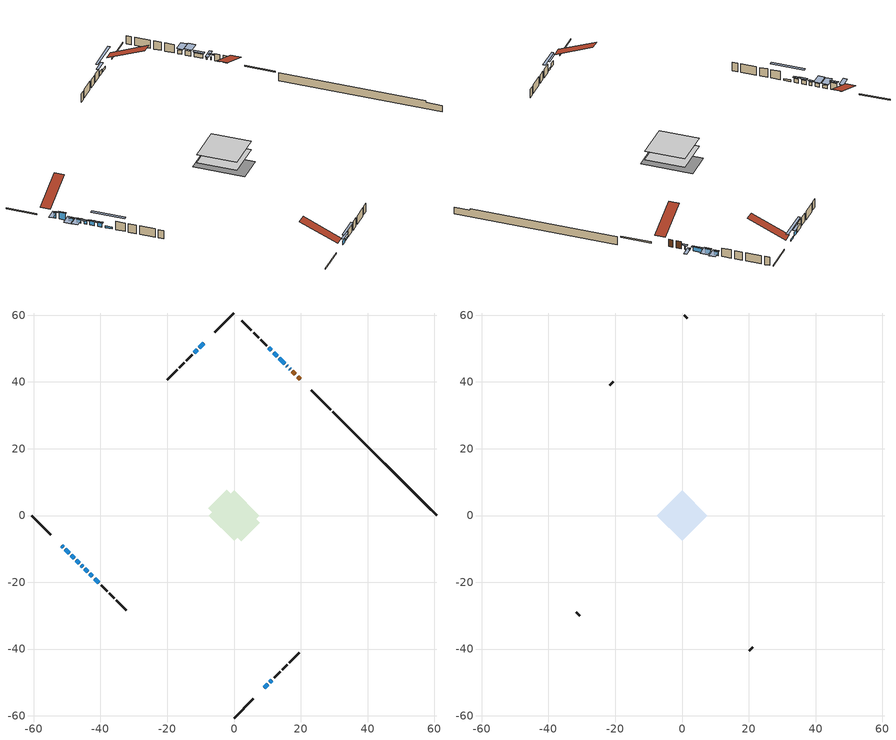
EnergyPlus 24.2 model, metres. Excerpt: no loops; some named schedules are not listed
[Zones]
conditioned space
 floor adiabatic (AdiabaticFloorConstruction): -7.57,0 0,7.57 7.57,0 0,-7.57 z0.91
 floor foundation (Slab1 construction): -7.76,2.16 -2.16,7.76 7.76,-2.16 2.16,-7.76 z-1.45
 wall outside (RimJoist1 construction): 0,-60.66 5.82,-54.84 / -60.66,0 -54.84,-5.82 / 0,60.66 -5.82,54.84 / 28.97,31.68 23.15,37.5 z0.91:1.21
 wall outside (AdiabaticWallConstruction 1): 19.87,40.79 19.05,41.61 / 18.4,42.26 17.49,43.17 z0.91:2.94
 wall outside (AdiabaticWallConstruction): 16.84,43.82 16.67,43.99 z0.91:1.8; -51.56,-9.1 -51.18,-9.48 z0.91:2.54; -50.52,-10.14 -49.37,-11.29 z0.91:2.89; 9.1,-51.56 10.04,-50.62 / 15.22,45.44 13.56,47.09 / 11.23,49.43 10.44,50.22 / -11.05,49.61 -11.84,48.82 z0.91:2.08; -48.72,-11.94 -47.89,-12.77 / -45.75,-14.91 -45.36,-15.3 z0.91:1.83; -47.24,-13.42 -46.41,-14.25 z0.91:1.88; -44.7,-15.96 -43.87,-16.78 / -43.22,-17.44 -42.43,-18.23 z0.91:2.05; 16.02,44.64 15.87,44.79 z0.91:1.22; -9.1,51.56 -10.4,50.26 / 10.69,-49.97 11.34,-49.32 / -41.77,-18.88 -40.48,-20.18 z0.91:1.42; 12.91,47.75 11.88,48.78 z0.91:2.33
 wall outside (Wall1 construction): 12,-48.66 13.78,-46.88 / -39.82,-20.84 -38.04,-22.62 / -12.5,48.16 -14.28,46.38 / 9.78,50.88 8,52.66 z0.91:3.35
 wall outside (Wall2 construction): 14.44,-46.22 15.88,-44.77 / -37.38,-23.27 -35.94,-24.72 / -14.94,45.72 -16.38,44.27 / 7.34,53.32 5.89,54.76 z0.91:3.35
 wall outside (Wall3 construction): 16.54,-44.12 19.48,-41.18 / -35.28,-25.38 -32.34,-28.32 / -17.04,43.62 -19.98,40.68 / 5.24,55.42 2.3,58.36 z0.91:3.35
 wall foundation (FoundationWall1 construction): 29.63,31.03,-1.45 29.63,31.03,0.91 57.56,3.1,0.91 57.56,3.1,0.38 60.66,0,0.38 60.66,0,-1.45
 window (WindowConstruction 11): 16.84,43.82 16.67,43.98 z0.91:1.8
 window (WindowConstruction 13): -51.56,-9.1 -51.18,-9.48 z0.91:2.53
 window (WindowConstruction 4): -50.52,-10.14 -49.37,-11.28 z0.91:2.89
 window (WindowConstruction 5): 9.1,-51.56 10.04,-50.62 z0.91:2.08
 window (WindowConstruction 6): -48.72,-11.94 -47.89,-12.77 z0.91:1.82
 window (WindowConstruction 7): -47.23,-13.42 -46.41,-14.25 z0.91:1.88
 window (WindowConstruction 8): -45.75,-14.91 -45.36,-15.3 z0.91:1.82
 window (WindowConstruction 9): -44.7,-15.96 -43.88,-16.78 z0.91:2.05
 window (WindowConstruction 10): -43.22,-17.44 -42.43,-18.23 z0.91:2.05
 window (WindowConstruction 12): 16.02,44.64 15.87,44.79 z0.91:1.21
 window (WindowConstruction 14): -9.1,51.56 -10.39,50.26 z0.91:1.42
 window (WindowConstruction 15): 10.69,-49.96 11.34,-49.32 z0.91:1.42
 window (WindowConstruction 16): -41.77,-18.89 -40.48,-20.18 z0.91:1.42
 window (WindowConstruction): 15.22,45.44 13.56,47.09 z0.91:2.08
 window (WindowConstruction 1): 12.91,47.75 11.88,48.77 z0.91:2.33
 window (WindowConstruction 2): 11.23,49.43 10.44,50.22 z0.91:2.08
 window (WindowConstruction 3): -11.05,49.61 -11.84,48.82 z0.91:2.08
 door (Door): 19.87,40.79 19.05,41.6 z0.91:2.94
 door (Door 1): 18.4,42.26 17.49,43.17 z0.91:2.94
 ceiling adiabatic (AdiabaticFloorConstruction): 0,-7.57 7.57,0 0,7.57 -7.57,0 z0.91
attic - vented
 floor to conditioned space (Floor1 construction Reversed): -7.57,0 0,7.57 7.57,0 0,-7.57 z3.35
 wall outside (Wall4 construction): 20.14,-40.52 21.12,-39.54 / -31.68,-28.98 -30.7,-29.96 / -20.64,40.02 -21.62,39.04 / 1.64,59.02 0.66,60 z0.91:3.35
 roof outside (Roof1 construction): 8.44,-52.21,3.35 1.18,-44.95,7.63 -0.79,-46.91,7.63 6.48,-54.18,3.35; -52.21,-8.44,3.35 -44.95,-1.18,7.63 -46.91,0.79,7.63 -54.18,-6.48,3.35; -8.44,52.21,3.35 -1.18,44.95,7.63 0.79,46.91,7.63 -6.48,54.18,3.35; 20.53,40.13,3.35 13.26,32.86,7.63 15.23,30.89,7.63 22.5,38.16,3.35
shading: 16.24,44.42 17.27,43.39 17.7,43.82 16.67,44.85 z2.41; -50.97,-9.69 -51.77,-8.89 -53.93,-11.05 -53.13,-11.85 z2.83; -49.16,-11.5 -50.73,-9.92 -51.17,-10.36 -49.59,-11.93 z3.19; 10.9,-49.76 8.24,-52.42 8.67,-52.85 11.33,-50.19 z3.3; -47.68,-12.98 -48.93,-11.73 -51.09,-13.89 -49.84,-15.14 z2.12; -46.2,-14.46 -47.45,-13.21 -49.6,-15.37 -48.36,-16.62 z2.17; -45.15,-15.51 -45.96,-14.7 -46.39,-15.13 -45.58,-15.94 z2.12; -43.66,-16.99 -44.91,-15.75 -45.34,-16.18 -44.1,-17.43 z2.35; -42.22,-18.44 -43.43,-17.23 -43.86,-17.66 -42.65,-18.87 z2.35; 15.66,45 16.23,44.43 18.39,46.59 17.82,47.15 z1.51; -12.98,47.68 -6.51,54.15 -6.94,54.58 -13.41,48.11 z5.08; 13.28,-47.38 8.76,-51.9 9.19,-52.33 13.71,-47.81 z4.16; -37.89,-22.77 -44.36,-16.3 -44.79,-16.73 -38.32,-23.2 z5.08; 13.35,47.31 15.43,45.23 15.86,45.66 13.78,47.74 z2.38; 11.67,48.99 13.12,47.54 15.28,49.7 13.83,51.14 z2.63; 10.23,50.43 11.44,49.22 13.6,51.38 12.38,52.59 z2.38; -12.7,47.96 -10.19,50.47 -10.62,50.9 -13.13,48.39 z3.3
[Building]
Building 1: Terrain=Suburbs
[Site:Location]
Ottawa Intl AP_ON: Latitude {deg}=45.32; Longitude {deg}=-75.67; Time Zone {hr}=-5; Elevation {m}=115; Keep Site Location Information=Yes
[Site:GroundTemperature:Shallow]
1.18808, -1.19398, -1.38475, -0.254337, 4.28362, 8.80044, 12.7163, 15.1969, 15.4076, 13.3901, 9.57408, 5.19582
[Site:WaterMainsTemperature]
Calculation Method=Schedule; Temperature Schedule=mains temperature schedule
[Material] Roughness=Rough; Thermal Absorptance=0.9
Name | Thickness {m} | Conductivity {W/m-K} | Density {kg/m3} | Specific Heat {J/kg-K} | Solar Absorptance | Visible Absorptance
asphalt or fiberglass shingles | 0.00635 | 0.162714 | 1121.4 | 1465.45 | 0.4 | 0.4
ceiling loosefill ins | 0.254 | 0.0480833 | 16.02 | 1046.75 | 0.7 | 0.7
ceiling stud and cavity | 0.1397 | 0.339044 | 65.682 | 1177.47 | 0.7 | 0.7
concrete 4.0 in. | 0.1016 | 1.803125 | 2242.8 | 837.4 | 0.7 | 0.7
concrete 8.0 in. | 0.2032 | 1.803125 | 2242.8 | 837.4 | 0.7 | 0.7
door material | 0.04445 | 0.053851 | 512.64 | 1214.23 | 0.7 | 0.7
exterior vertical ins | 0.0457286 | 0.029427 | 32.04 | 1214.23 | 0.7 | 0.7
floor covering | 0.0127 | 0.0433444 | 54.468 | 1339.84 | 0.6 | 0.6
floor rigid ins; wall rigid ins 1 | 0.512978 | 0.029427 | 32.04 | 1214.23 | 0.7 | 0.7
floor stud and cavity | 0.1397 | 1.75129 | 37.0049 | 1207.88 | 0.7 | 0.7
furniture material conditioned space 1 | 0.1524 | 0.115458 | 640.8 | 1214.23 | 0.6 | 0.6
gypsum board | 0.0127 | 0.160291 | 801 | 837.4 | 0.6 | 0.6
gypsum board 1 | 0.0127 | 0.160291 | 801 | 837.4 | 0.7 | 0.7
osb sheathing 0.5 in. | 0.0127 | 0.115458 | 512.64 | 1214.23 | 0.7 | 0.7
osb sheathing 0.75 in. | 0.01905 | 0.115458 | 512.64 | 1214.23 | 0.7 | 0.7
osb sheathing 2.0 in. | 0.0508 | 0.115458 | 512.64 | 1214.23 | 0.7 | 0.7
rim joist rigid ins; wall rigid ins | 0.051816 | 0.029427 | 32.04 | 1214.23 | 0.7 | 0.7
rim joist stud and cavity | 0.0508 | 0.0346513 | 125.044 | 1163.47 | 0.6 | 0.6
wall stud and cavity | 0.1397 | 0.188455 | 139.0536 | 1170.24 | 0.7 | 0.7
wall stud and cavity 1 | 0.1397 | 0.309925 | 139.0536 | 1170.24 | 0.7 | 0.7
wall stud and cavity 2 | 0.1397 | 0.239698 | 139.0536 | 1170.24 | 0.7 | 0.7
wall stud and cavity 3 | 0.0889 | 6.9971 | 50.32683 | 1063.81 | 0.6 | 0.6
wall stud and cavity 4 | 0.0889 | 0.380278 | 52.3479 | 1209.89 | 0.7 | 0.7
wall stud and cavity 5 | 0.0889 | 0.391764 | 83.0341 | 1211.67 | 0.7 | 0.7
wood siding | 0.0254 | 0.102417 | 544.68 | 1172.36 | 0.4 | 0.4
wood siding 1 | 0.00254 | 0.102417 | 544.68 | 1172.36 | 0.4 | 0.4
wood siding 2; wood siding 3; wood siding 4 | 0.0254 | 0.102417 | 544.68 | 1172.36 | 0.7 | 0.7
[WindowMaterial:SimpleGlazingSystem]
Name | U-Factor {W/m2-K} | Solar Heat Gain Coefficient
WindowMaterial | 2.9395 | 0.6
WindowMaterial 1 | 2.918492 | 0.62
WindowMaterial 10 | 3.120061 | 0.46
WindowMaterial 11 | 3.068959 | 0.35
WindowMaterial 12 | 2.97414 | 0.62
WindowMaterial 13 | 3.01388 | 0.48
WindowMaterial 2 | 2.99685 | 0.51
WindowMaterial 3 | 4.3062 | 0.68
WindowMaterial 4 | 4.661638 | 0.66
WindowMaterial 5 | 2.95426 | 0.57
WindowMaterial 6 | 2.95029 | 0.58
WindowMaterial 7 | 3.003662 | 0.49
WindowMaterial 8 | 2.941204 | 0.59
WindowMaterial 9 | 2.99742 | 0.51
[Construction]
AdiabaticFloorConstruction: floor stud and cavity, floor rigid ins, osb sheathing 0.75 in., floor covering
AdiabaticWallConstruction: wood siding 3, wall rigid ins 1, wall stud and cavity 4, gypsum board
AdiabaticWallConstruction 1: wood siding 4, wall rigid ins 1, wall stud and cavity 4, gypsum board
Door; Door 1: door material
Floor1 construction Reversed: gypsum board, ceiling stud and cavity, ceiling loosefill ins
FoundationWall1 construction: concrete 8.0 in., gypsum board 1
furniture construction conditioned space 1: furniture material conditioned space 1
PartitionWallConstruction: gypsum board, wall stud and cavity 5, gypsum board
RimJoist1 construction: wood siding 2, rim joist rigid ins, osb sheathing 2.0 in., rim joist stud and cavity
Roof1 construction: asphalt or fiberglass shingles
Slab1 construction: concrete 4.0 in.
Wall1 construction: wood siding, wall rigid ins, osb sheathing 0.5 in., wall stud and cavity, gypsum board
Wall2 construction: wood siding, wall rigid ins, osb sheathing 0.5 in., wall stud and cavity 1, gypsum board
Wall3 construction: wood siding, wall rigid ins, osb sheathing 0.5 in., wall stud and cavity 2, gypsum board
Wall4 construction: wood siding 1, wall stud and cavity 3
WindowConstruction: WindowMaterial
WindowConstruction 1: WindowMaterial 1
WindowConstruction 10: WindowMaterial 9
WindowConstruction 11: WindowMaterial 10
WindowConstruction 12: WindowMaterial 11
WindowConstruction 13: WindowMaterial 12
WindowConstruction 14; WindowConstruction 15; WindowConstruction 16: WindowMaterial 13
WindowConstruction 2; WindowConstruction 3: WindowMaterial 2
WindowConstruction 4: WindowMaterial 3
WindowConstruction 5: WindowMaterial 4
WindowConstruction 6: WindowMaterial 5
WindowConstruction 7: WindowMaterial 6
WindowConstruction 8: WindowMaterial 7
WindowConstruction 9: WindowMaterial 8
[Zone] Multiplier=1; Part of Total Floor Area=Yes
Name | Volume {m3}
attic - vented | 78.4975
conditioned space | 567.1
[Space]
Name | Zone | Volume {m3}
attic - vented 1 | attic - vented | 78.4975
conditioned space 1 | conditioned space | 567.1
[ZoneInfiltration:EffectiveLeakageArea]
infil attic - vented 1: Zone or Space=attic - vented 1; Schedule=Always On Discrete; Effective Air Leakage Area {cm2}=4819.37; Stack Coefficient=0.000467385; Wind Coefficient=1.46069e-05
[ZoneMixing]
whole house fan mix: Zone or Space=attic - vented; Schedule=Always On Continuous; Design Flow Rate Calculation Method=Flow/Zone; Design Flow Rate {m3/s}=0; Source Zone or Space=conditioned space
[SurfaceProperty:ExposedFoundationPerimeter]
Slab1: Exposed Perimeter Calculation Method=TotalExposedPerimeter; Total Exposed Perimeter {m}=43.88
[InternalMass] Zone or ZoneList=conditioned space; Space or SpaceList=conditioned space 1
Name | Construction | Surface Area {m2}
furniture mass conditioned space 1 | furniture construction conditioned space 1 | 90.2401
partition wall mass | PartitionWallConstruction | 225.6
[Lights]
interior lighting: Zone or ZoneList or Space or SpaceList=conditioned space 1; Schedule=interior lighting schedule; Design Level Calculation Method=LightingLevel; Lighting Level {W}=343.2; Return Air Fraction=0; Fraction Radiant=0.6; Fraction Visible=0.2; Fraction Replaceable=1
[People]
occupants: Zone or ZoneList or Space or SpaceList=conditioned space 1; Number of People Schedule=occupants schedule; Number of People Calculation Method=People; Number of People=3; Fraction Radiant=0.314171; Sensible Heat Fraction=0.56303; Activity Level Schedule=occupants activity schedule; Carbon Dioxide Generation Rate {m3/s-W}=0; Enable ASHRAE 55 Comfort Warnings=No; Mean Radiant Temperature Calculation Type=EnclosureAveraged
[ElectricEquipment] Zone or ZoneList or Space or SpaceList=conditioned space 1; Design Level Calculation Method=EquipmentLevel
Name | Schedule | Design Level {W} | Fraction Latent | Fraction Radiant | Fraction Lost
clothes dryer | clothes dryer schedule | 140.772 | 0.015 | 0.081 | 0.85
clothes washer | clothes washer schedule | 32.1985 | 0.03 | 0.162 | 0.7
cooking range | cooking range schedule | 215.147 | 0.08 | 0.432 | 0.2
dishwasher | dishwasher schedule | 66.8632 | 0.3 | 0.18 | 0.4
fridge | fridge schedule | 72.9452 | 0 | 0.6 | 0
mech vent bath fan 0 | mech vent bath fan 0 schedule | 50.2 | 0 | 0 | 1
mech vent house fan | mech vent house fan schedule | 19.9167 | 0 | 0 | 0.5
mech vent house fan cfis | mech vent house fan cfis schedule | 0 | 0 | 0 | 0
misc plug loads | misc plug loads schedule | 494.7 | 0.045 | 0.513 | 0.1
whole house fan | Always On Discrete | 0 | 0 | 0 | 1
[OtherEquipment] Zone or ZoneList or Space or SpaceList=conditioned space 1; Design Level Calculation Method=EquipmentLevel
Name | Fuel Type | Schedule | Design Level {W} | Fraction Latent | Fraction Radiant | Fraction Lost
clothes dryer 1 | Electricity | clothes dryer schedule | 0 | 0.015 | 0.081 | 0.85
cooking range 1 | Electricity | cooking range schedule | 0 | 0.08 | 0.432 | 0.2
general water use latent | None | general water use schedule | 62.594 | 1 | 0 | 0
general water use sensible | None | general water use schedule | -61.6891 | 0 | 0.6 | 0
mech vent house fan latent load | None | Always On Discrete | 0 | 1 | 0 | 0
mech vent house fan sensible load | None | Always On Discrete | 0 | 0 | 0 | 0
water heater energy adjustment1 | FuelOilNo2 | Always On Discrete | 0.01 | 0 | 0 | 1
[ZoneInfiltration:DesignFlowRate] Zone or ZoneList or Space or SpaceList=conditioned space 1; Schedule=Always On Discrete; Design Flow Rate Calculation Method=Flow/Zone; Design Flow Rate {m3/s}=0
infil flow; natural vent flow; whole house fan flow
[Foundation:Kiva]
Foundation Kiva 1: Initial Indoor Air Temperature {C}=18; Wall Height Above Grade {m}=0.910011; Wall Depth Below Slab {m}=0.2032; Custom Block Material Name 1=exterior vertical ins; Custom Block Depth 1 {m}=2.36001; Custom Block X Position 1 {m}=0.2159; Custom Block Z Position 1 {m}=0
[Foundation:Kiva:Settings]
Soil Conductivity {W/m-K}=0.849921; Soil Density {kg/m3}=1842.3; Soil Specific Heat {J/kg-K}=418.7; Ground Solar Absorptivity=0.9; Ground Thermal Absorptivity=0.9; Ground Surface Roughness {m}=0.03; Far-Field Width {m}=40; Deep-Ground Boundary Condition=ZeroFlux; Deep-Ground Depth {m}=40; Minimum Cell Dimension {m}=0.2; Maximum Cell Growth Coefficient=3; Simulation Timestep=Timestep
[Exterior:Lights]
exterior lighting: Schedule=exterior lighting schedule; Design Level {W}=75.6
[Schedule:Constant]
Name | Hourly Value
Always On Continuous; mech vent house fan schedule; mech vent house fan cfis schedule; Always On Discrete | 1
occupants activity schedule | 117.228
fridge schedule | 0
[Schedule:Week:Daily]
interior lighting schedule Week Rule - Jan1-Jan27: interior lighting schedule day, interior lighting schedule day, interior lighting schedule day, interior lighting schedule day, interior lighting schedule day, interior lighting schedule day, interior lighting schedule day, interior lighting schedule default day, interior lighting schedule default day, interior lighting schedule default day, interior lighting schedule default day, interior lighting schedule default day
interior lighting schedule Week Rule - Jan28-Feb3: interior lighting schedule day, interior lighting schedule day, interior lighting schedule day, interior lighting schedule day, interior lighting schedule day 1, interior lighting schedule day 1, interior lighting schedule day 1, interior lighting schedule default day, interior lighting schedule default day, interior lighting schedule default day, interior lighting schedule default day, interior lighting schedule default day
interior lighting schedule Week Rule - Feb4-Feb24: interior lighting schedule day 1, interior lighting schedule day 1, interior lighting schedule day 1, interior lighting schedule day 1, interior lighting schedule day 1, interior lighting schedule day 1, interior lighting schedule day 1, interior lighting schedule default day, interior lighting schedule default day, interior lighting schedule default day, interior lighting schedule default day, interior lighting schedule default day
interior lighting schedule Week Rule - Feb25-Mar3: interior lighting schedule day 1, interior lighting schedule day 1, interior lighting schedule day 1, interior lighting schedule day 1, interior lighting schedule day 2, interior lighting schedule day 2, interior lighting schedule day 2, interior lighting schedule default day, interior lighting schedule default day, interior lighting schedule default day, interior lighting schedule default day, interior lighting schedule default day
interior lighting schedule Week Rule - Mar4-Mar31: interior lighting schedule day 2, interior lighting schedule day 2, interior lighting schedule day 2, interior lighting schedule day 2, interior lighting schedule day 2, interior lighting schedule day 2, interior lighting schedule day 2, interior lighting schedule default day, interior lighting schedule default day, interior lighting schedule default day, interior lighting schedule default day, interior lighting schedule default day
interior lighting schedule Week Rule - Apr1-Apr28: interior lighting schedule day 3, interior lighting schedule day 3, interior lighting schedule day 3, interior lighting schedule day 3, interior lighting schedule day 3, interior lighting schedule day 3, interior lighting schedule day 3, interior lighting schedule default day, interior lighting schedule default day, interior lighting schedule default day, interior lighting schedule default day, interior lighting schedule default day
interior lighting schedule Week Rule - Apr29-May5: interior lighting schedule day 3, interior lighting schedule day 3, interior lighting schedule day 4, interior lighting schedule day 4, interior lighting schedule day 4, interior lighting schedule day 4, interior lighting schedule day 4, interior lighting schedule default day, interior lighting schedule default day, interior lighting schedule default day, interior lighting schedule default day, interior lighting schedule default day
interior lighting schedule Week Rule - May6-May26: interior lighting schedule day 4, interior lighting schedule day 4, interior lighting schedule day 4, interior lighting schedule day 4, interior lighting schedule day 4, interior lighting schedule day 4, interior lighting schedule day 4, interior lighting schedule default day, interior lighting schedule default day, interior lighting schedule default day, interior lighting schedule default day, interior lighting schedule default day
interior lighting schedule Week Rule - May27-Jun2: interior lighting schedule day 4, interior lighting schedule day 4, interior lighting schedule day 4, interior lighting schedule day 4, interior lighting schedule day 4, interior lighting schedule day 5, interior lighting schedule day 5, interior lighting schedule default day, interior lighting schedule default day, interior lighting schedule default day, interior lighting schedule default day, interior lighting schedule default day
interior lighting schedule Week Rule - Jun3-Jun30: interior lighting schedule day 5, interior lighting schedule day 5, interior lighting schedule day 5, interior lighting schedule day 5, interior lighting schedule day 5, interior lighting schedule day 5, interior lighting schedule day 5, interior lighting schedule default day, interior lighting schedule default day, interior lighting schedule default day, interior lighting schedule default day, interior lighting schedule default day
interior lighting schedule Week Rule - Jul1-Jul28: interior lighting schedule day 6, interior lighting schedule day 6, interior lighting schedule day 6, interior lighting schedule day 6, interior lighting schedule day 6, interior lighting schedule day 6, interior lighting schedule day 6, interior lighting schedule default day, interior lighting schedule default day, interior lighting schedule default day, interior lighting schedule default day, interior lighting schedule default day
interior lighting schedule Week Rule - Jul29-Aug4: interior lighting schedule day 6, interior lighting schedule day 6, interior lighting schedule day 6, interior lighting schedule day 7, interior lighting schedule day 7, interior lighting schedule day 7, interior lighting schedule day 7, interior lighting schedule default day, interior lighting schedule default day, interior lighting schedule default day, interior lighting schedule default day, interior lighting schedule default day
interior lighting schedule Week Rule - Aug5-Aug25: interior lighting schedule day 7, interior lighting schedule day 7, interior lighting schedule day 7, interior lighting schedule day 7, interior lighting schedule day 7, interior lighting schedule day 7, interior lighting schedule day 7, interior lighting schedule default day, interior lighting schedule default day, interior lighting schedule default day, interior lighting schedule default day, interior lighting schedule default day
interior lighting schedule Week Rule - Aug26-Sep1: interior lighting schedule day 7, interior lighting schedule day 7, interior lighting schedule day 7, interior lighting schedule day 7, interior lighting schedule day 7, interior lighting schedule day 7, interior lighting schedule day 8, interior lighting schedule default day, interior lighting schedule default day, interior lighting schedule default day, interior lighting schedule default day, interior lighting schedule default day
interior lighting schedule Week Rule - Sep2-Sep29: interior lighting schedule day 8, interior lighting schedule day 8, interior lighting schedule day 8, interior lighting schedule day 8, interior lighting schedule day 8, interior lighting schedule day 8, interior lighting schedule day 8, interior lighting schedule default day, interior lighting schedule default day, interior lighting schedule default day, interior lighting schedule default day, interior lighting schedule default day
interior lighting schedule Week Rule - Sep30-Oct6: interior lighting schedule day 8, interior lighting schedule day 9, interior lighting schedule day 9, interior lighting schedule day 9, interior lighting schedule day 9, interior lighting schedule day 9, interior lighting schedule day 9, interior lighting schedule default day, interior lighting schedule default day, interior lighting schedule default day, interior lighting schedule default day, interior lighting schedule default day
interior lighting schedule Week Rule - Oct7-Oct27: interior lighting schedule day 9, interior lighting schedule day 9, interior lighting schedule day 9, interior lighting schedule day 9, interior lighting schedule day 9, interior lighting schedule day 9, interior lighting schedule day 9, interior lighting schedule default day, interior lighting schedule default day, interior lighting schedule default day, interior lighting schedule default day, interior lighting schedule default day
interior lighting schedule Week Rule - Oct28-Nov3: interior lighting schedule day 9, interior lighting schedule day 9, interior lighting schedule day 9, interior lighting schedule day 9, interior lighting schedule day 10, interior lighting schedule day 10, interior lighting schedule day 10, interior lighting schedule default day, interior lighting schedule default day, interior lighting schedule default day, interior lighting schedule default day, interior lighting schedule default day
interior lighting schedule Week Rule - Nov4-Nov24: interior lighting schedule day 10, interior lighting schedule day 10, interior lighting schedule day 10, interior lighting schedule day 10, interior lighting schedule day 10, interior lighting schedule day 10, interior lighting schedule day 10, interior lighting schedule default day, interior lighting schedule default day, interior lighting schedule default day, interior lighting schedule default day, interior lighting schedule default day
interior lighting schedule Week Rule - Nov25-Dec1: interior lighting schedule day 10, interior lighting schedule day 10, interior lighting schedule day 10, interior lighting schedule day 10, interior lighting schedule day 10, interior lighting schedule day 10, interior lighting schedule day 11, interior lighting schedule default day, interior lighting schedule default day, interior lighting schedule default day, interior lighting schedule default day, interior lighting schedule default day
interior lighting schedule Week Rule - Dec2-Dec31: interior lighting schedule day 11, interior lighting schedule day 11, interior lighting schedule day 11, interior lighting schedule day 11, interior lighting schedule day 11, interior lighting schedule day 11, interior lighting schedule day 11, interior lighting schedule default day, interior lighting schedule default day, interior lighting schedule default day, interior lighting schedule default day, interior lighting schedule default day
occupants schedule Week Rule - Jan1-Dec31: occupants schedule day, occupants schedule day, occupants schedule day, occupants schedule day, occupants schedule day, occupants schedule day, occupants schedule day, occupants schedule default day, occupants schedule default day, occupants schedule default day, occupants schedule default day, occupants schedule default day
clothes dryer schedule Week Rule - Jan1-Dec31: clothes dryer schedule day, clothes dryer schedule day, clothes dryer schedule day, clothes dryer schedule day, clothes dryer schedule day, clothes dryer schedule day, clothes dryer schedule day, clothes dryer schedule default day, clothes dryer schedule default day, clothes dryer schedule default day, clothes dryer schedule default day, clothes dryer schedule default day
clothes washer schedule Week Rule - Jan1-Dec31: clothes washer schedule day, clothes washer schedule day, clothes washer schedule day, clothes washer schedule day, clothes washer schedule day, clothes washer schedule day, clothes washer schedule day, clothes washer schedule default day, clothes washer schedule default day, clothes washer schedule default day, clothes washer schedule default day, clothes washer schedule default day
cooking range schedule Week Rule - Jan1-Dec31: cooking range schedule day, cooking range schedule day, cooking range schedule day, cooking range schedule day, cooking range schedule day, cooking range schedule day, cooking range schedule day, cooking range schedule default day, cooking range schedule default day, cooking range schedule default day, cooking range schedule default day, cooking range schedule default day
dishwasher schedule Week Rule - Jan1-Dec31: dishwasher schedule day, dishwasher schedule day, dishwasher schedule day, dishwasher schedule day, dishwasher schedule day, dishwasher schedule day, dishwasher schedule day, dishwasher schedule default day, dishwasher schedule default day, dishwasher schedule default day, dishwasher schedule default day, dishwasher schedule default day
mech vent bath fan 0 schedule Week Rule - Jan1-Dec31: mech vent bath fan 0 schedule day, mech vent bath fan 0 schedule day, mech vent bath fan 0 schedule day, mech vent bath fan 0 schedule day, mech vent bath fan 0 schedule day, mech vent bath fan 0 schedule day, mech vent bath fan 0 schedule day, mech vent bath fan 0 schedule default day, mech vent bath fan 0 schedule default day, mech vent bath fan 0 schedule default day, mech vent bath fan 0 schedule default day, mech vent bath fan 0 schedule default day
misc plug loads schedule Week Rule - Jan1-Dec31: misc plug loads schedule day, misc plug loads schedule day, misc plug loads schedule day, misc plug loads schedule day, misc plug loads schedule day, misc plug loads schedule day, misc plug loads schedule day, misc plug loads schedule default day, misc plug loads schedule default day, misc plug loads schedule default day, misc plug loads schedule default day, misc plug loads schedule default day
general water use schedule Week Rule - Jan1-Dec31: general water use schedule day, general water use schedule day, general water use schedule day, general water use schedule day, general water use schedule day, general water use schedule day, general water use schedule day, general water use schedule default day, general water use schedule default day, general water use schedule default day, general water use schedule default day, general water use schedule default day
exterior lighting schedule Week Rule - Jan1-Jan27: exterior lighting schedule day, exterior lighting schedule day, exterior lighting schedule day, exterior lighting schedule day, exterior lighting schedule day, exterior lighting schedule day, exterior lighting schedule day, exterior lighting schedule default day, exterior lighting schedule default day, exterior lighting schedule default day, exterior lighting schedule default day, exterior lighting schedule default day
exterior lighting schedule Week Rule - Jan28-Feb3: exterior lighting schedule day, exterior lighting schedule day, exterior lighting schedule day, exterior lighting schedule day, exterior lighting schedule day 1, exterior lighting schedule day 1, exterior lighting schedule day 1, exterior lighting schedule default day, exterior lighting schedule default day, exterior lighting schedule default day, exterior lighting schedule default day, exterior lighting schedule default day
exterior lighting schedule Week Rule - Feb4-Feb24: exterior lighting schedule day 1, exterior lighting schedule day 1, exterior lighting schedule day 1, exterior lighting schedule day 1, exterior lighting schedule day 1, exterior lighting schedule day 1, exterior lighting schedule day 1, exterior lighting schedule default day, exterior lighting schedule default day, exterior lighting schedule default day, exterior lighting schedule default day, exterior lighting schedule default day
exterior lighting schedule Week Rule - Feb25-Mar3: exterior lighting schedule day 1, exterior lighting schedule day 1, exterior lighting schedule day 1, exterior lighting schedule day 1, exterior lighting schedule day 2, exterior lighting schedule day 2, exterior lighting schedule day 2, exterior lighting schedule default day, exterior lighting schedule default day, exterior lighting schedule default day, exterior lighting schedule default day, exterior lighting schedule default day
exterior lighting schedule Week Rule - Mar4-Mar31: exterior lighting schedule day 2, exterior lighting schedule day 2, exterior lighting schedule day 2, exterior lighting schedule day 2, exterior lighting schedule day 2, exterior lighting schedule day 2, exterior lighting schedule day 2, exterior lighting schedule default day, exterior lighting schedule default day, exterior lighting schedule default day, exterior lighting schedule default day, exterior lighting schedule default day
exterior lighting schedule Week Rule - Apr1-Apr28: exterior lighting schedule day 3, exterior lighting schedule day 3, exterior lighting schedule day 3, exterior lighting schedule day 3, exterior lighting schedule day 3, exterior lighting schedule day 3, exterior lighting schedule day 3, exterior lighting schedule default day, exterior lighting schedule default day, exterior lighting schedule default day, exterior lighting schedule default day, exterior lighting schedule default day
exterior lighting schedule Week Rule - Apr29-May5: exterior lighting schedule day 3, exterior lighting schedule day 3, exterior lighting schedule day 4, exterior lighting schedule day 4, exterior lighting schedule day 4, exterior lighting schedule day 4, exterior lighting schedule day 4, exterior lighting schedule default day, exterior lighting schedule default day, exterior lighting schedule default day, exterior lighting schedule default day, exterior lighting schedule default day
exterior lighting schedule Week Rule - May6-May26: exterior lighting schedule day 4, exterior lighting schedule day 4, exterior lighting schedule day 4, exterior lighting schedule day 4, exterior lighting schedule day 4, exterior lighting schedule day 4, exterior lighting schedule day 4, exterior lighting schedule default day, exterior lighting schedule default day, exterior lighting schedule default day, exterior lighting schedule default day, exterior lighting schedule default day
exterior lighting schedule Week Rule - May27-Jun2: exterior lighting schedule day 4, exterior lighting schedule day 4, exterior lighting schedule day 4, exterior lighting schedule day 4, exterior lighting schedule day 4, exterior lighting schedule day 5, exterior lighting schedule day 5, exterior lighting schedule default day, exterior lighting schedule default day, exterior lighting schedule default day, exterior lighting schedule default day, exterior lighting schedule default day
exterior lighting schedule Week Rule - Jun3-Jun30: exterior lighting schedule day 5, exterior lighting schedule day 5, exterior lighting schedule day 5, exterior lighting schedule day 5, exterior lighting schedule day 5, exterior lighting schedule day 5, exterior lighting schedule day 5, exterior lighting schedule default day, exterior lighting schedule default day, exterior lighting schedule default day, exterior lighting schedule default day, exterior lighting schedule default day
exterior lighting schedule Week Rule - Jul1-Jul28: exterior lighting schedule day 6, exterior lighting schedule day 6, exterior lighting schedule day 6, exterior lighting schedule day 6, exterior lighting schedule day 6, exterior lighting schedule day 6, exterior lighting schedule day 6, exterior lighting schedule default day, exterior lighting schedule default day, exterior lighting schedule default day, exterior lighting schedule default day, exterior lighting schedule default day
exterior lighting schedule Week Rule - Jul29-Aug4: exterior lighting schedule day 6, exterior lighting schedule day 6, exterior lighting schedule day 6, exterior lighting schedule day 7, exterior lighting schedule day 7, exterior lighting schedule day 7, exterior lighting schedule day 7, exterior lighting schedule default day, exterior lighting schedule default day, exterior lighting schedule default day, exterior lighting schedule default day, exterior lighting schedule default day
exterior lighting schedule Week Rule - Aug5-Aug25: exterior lighting schedule day 7, exterior lighting schedule day 7, exterior lighting schedule day 7, exterior lighting schedule day 7, exterior lighting schedule day 7, exterior lighting schedule day 7, exterior lighting schedule day 7, exterior lighting schedule default day, exterior lighting schedule default day, exterior lighting schedule default day, exterior lighting schedule default day, exterior lighting schedule default day
[Schedule:Year]
interior lighting schedule: interior lighting schedule Week Rule - Jan1-Jan27, 1, 1, 1, 27, interior lighting schedule Week Rule - Jan28-Feb3, 1, 28, 2, 3, interior lighting schedule Week Rule - Feb4-Feb24, 2, 4, 2, 24, interior lighting schedule Week Rule - Feb25-Mar3, 2, 25, 3, 3, interior lighting schedule Week Rule - Mar4-Mar31, 3, 4, 3, 31, interior lighting schedule Week Rule - Apr1-Apr28, 4, 1, 4, 28, interior lighting schedule Week Rule - Apr29-May5, 4, 29, 5, 5, interior lighting schedule Week Rule - May6-May26, 5, 6, 5, 26, interior lighting schedule Week Rule - May27-Jun2, 5, 27, 6, 2, interior lighting schedule Week Rule - Jun3-Jun30, 6, 3, 6, 30, interior lighting schedule Week Rule - Jul1-Jul28, 7, 1, 7, 28, interior lighting schedule Week Rule - Jul29-Aug4, 7, 29, 8, 4, interior lighting schedule Week Rule - Aug5-Aug25, 8, 5, 8, 25, interior lighting schedule Week Rule - Aug26-Sep1, 8, 26, 9, 1, interior lighting schedule Week Rule - Sep2-Sep29, 9, 2, 9, 29, interior lighting schedule Week Rule - Sep30-Oct6, 9, 30, 10, 6, interior lighting schedule Week Rule - Oct7-Oct27, 10, 7, 10, 27, interior lighting schedule Week Rule - Oct28-Nov3, 10, 28, 11, 3, interior lighting schedule Week Rule - Nov4-Nov24, 11, 4, 11, 24, interior lighting schedule Week Rule - Nov25-Dec1, 11, 25, 12, 1, interior lighting schedule Week Rule - Dec2-Dec31, 12, 2, 12, 31
occupants schedule: occupants schedule Week Rule - Jan1-Dec31, 1, 1, 12, 31
clothes dryer schedule: clothes dryer schedule Week Rule - Jan1-Dec31, 1, 1, 12, 31
clothes washer schedule: clothes washer schedule Week Rule - Jan1-Dec31, 1, 1, 12, 31
cooking range schedule: cooking range schedule Week Rule - Jan1-Dec31, 1, 1, 12, 31
dishwasher schedule: dishwasher schedule Week Rule - Jan1-Dec31, 1, 1, 12, 31
mech vent bath fan 0 schedule: mech vent bath fan 0 schedule Week Rule - Jan1-Dec31, 1, 1, 12, 31
misc plug loads schedule: misc plug loads schedule Week Rule - Jan1-Dec31, 1, 1, 12, 31
general water use schedule: general water use schedule Week Rule - Jan1-Dec31, 1, 1, 12, 31
exterior lighting schedule: exterior lighting schedule Week Rule - Jan1-Jan27, 1, 1, 1, 27, exterior lighting schedule Week Rule - Jan28-Feb3, 1, 28, 2, 3, exterior lighting schedule Week Rule - Feb4-Feb24, 2, 4, 2, 24, exterior lighting schedule Week Rule - Feb25-Mar3, 2, 25, 3, 3, exterior lighting schedule Week Rule - Mar4-Mar31, 3, 4, 3, 31, exterior lighting schedule Week Rule - Apr1-Apr28, 4, 1, 4, 28, exterior lighting schedule Week Rule - Apr29-May5, 4, 29, 5, 5, exterior lighting schedule Week Rule - May6-May26, 5, 6, 5, 26, exterior lighting schedule Week Rule - May27-Jun2, 5, 27, 6, 2, exterior lighting schedule Week Rule - Jun3-Jun30, 6, 3, 6, 30, exterior lighting schedule Week Rule - Jul1-Jul28, 7, 1, 7, 28, exterior lighting schedule Week Rule - Jul29-Aug4, 7, 29, 8, 4, exterior lighting schedule Week Rule - Aug5-Aug25, 8, 5, 8, 25, exterior lighting schedule Week Rule - Aug26-Sep1, 8, 26, 9, 1, exterior lighting schedule Week Rule - Sep2-Sep29, 9, 2, 9, 29, exterior lighting schedule Week Rule - Sep30-Oct6, 9, 30, 10, 6, exterior lighting schedule Week Rule - Oct7-Oct27, 10, 7, 10, 27, exterior lighting schedule Week Rule - Oct28-Nov3, 10, 28, 11, 3, exterior lighting schedule Week Rule - Nov4-Nov24, 11, 4, 11, 24, exterior lighting schedule Week Rule - Nov25-Dec1, 11, 25, 12, 1, exterior lighting schedule Week Rule - Dec2-Dec31, 12, 2, 12, 31
[Schedule:Compact]
mains temperature schedule: Through: 01/01, For: AllDays, Until: 24:00, 5.98056, Through: 01/02, For: AllDays, Until: 24:00, 5.90111, Through: 01/03, For: AllDays, Until: 24:00, 5.82222, Through: 01/04, For: AllDays, Until: 24:00, 5.74556, Through: 01/05, For: AllDays, Until: 24:00, 5.66944, Through: 01/06, For: AllDays, Until: 24:00, 5.595, Through: 01/07, For: AllDays, Until: 24:00, 5.52222, Through: 01/08, For: AllDays, Until: 24:00, 5.45, Through: 01/09, For: AllDays, Until: 24:00, 5.38, Through: 01/10, For: AllDays, Until: 24:00, 5.31111, Through: 01/11, For: AllDays, Until: 24:00, 5.24333, Through: 01/12, For: AllDays, Until: 24:00, 5.17778, Through: 01/13, For: AllDays, Until: 24:00, 5.11333, Through: 01/14, For: AllDays, Until: 24:00, 5.05, Through: 01/15, For: AllDays, Until: 24:00, 4.98833, Through: 01/16, For: AllDays, Until: 24:00, 4.92889, Through: 01/17, For: AllDays, Until: 24:00, 4.87, Through: 01/18, For: AllDays, Until: 24:00, 4.81333, Through: 01/19, For: AllDays, Until: 24:00, 4.75833, Through: 01/20, For: AllDays, Until: 24:00, 4.70444, Through: 01/21, For: AllDays, Until: 24:00, 4.65278, Through: 01/22, For: AllDays, Until: 24:00, 4.60222, Through: 01/23, For: AllDays, Until: 24:00, 4.55333, Through: 01/24, For: AllDays, Until: 24:00, 4.50667, Through: 01/25, For: AllDays, Until: 24:00, 4.46111, Through: 01/26, For: AllDays, Until: 24:00, 4.41722, Through: 01/27, For: AllDays, Until: 24:00, 4.37556, Through: 01/28, For: AllDays, Until: 24:00, 4.335, Through: 01/29, For: AllDays, Until: 24:00, 4.29667, Through: 01/30, For: AllDays, Until: 24:00, 4.26, Through: 01/31, For: AllDays, Until: 24:00, 4.225, Through: 02/01, For: AllDays, Until: 24:00, 4.19167, Through: 02/02, For: AllDays, Until: 24:00, 4.16, Through: 02/03, For: AllDays, Until: 24:00, 4.13056, Through: 02/04, For: AllDays, Until: 24:00, 4.10278, Through: 02/05, For: AllDays, Until: 24:00, 4.07667, Through: 02/06, For: AllDays, Until: 24:00, 4.05222, Through: 02/07, For: AllDays, Until: 24:00, 4.03, Through: 02/08, For: AllDays, Until: 24:00, 4.00889, Through: 02/09, For: AllDays, Until: 24:00, 3.99056, Through: 02/10, For: AllDays, Until: 24:00, 3.97333, Through: 02/11, For: AllDays, Until: 24:00, 3.95833, Through: 02/12, For: AllDays, Until: 24:00, 3.945, Through: 02/13, For: AllDays, Until: 24:00, 3.93333, Through: 02/14, For: AllDays, Until: 24:00, 3.92389, Through: 02/15, For: AllDays, Until: 24:00, 3.91611, Through: 02/16, For: AllDays, Until: 24:00, 3.91, Through: 02/17, For: AllDays, Until: 24:00, 3.90611, Through: 02/18, For: AllDays, Until: 24:00, 3.90389, Through: 02/19, For: AllDays, Until: 24:00, 3.90389, Through: 02/20, For: AllDays, Until: 24:00, 3.905, Through: 02/21, For: AllDays, Until: 24:00, 3.90889, Through: 02/22, For: AllDays, Until: 24:00, 3.91389, Through: 02/23, For: AllDays, Until: 24:00, 3.92111, Through: 02/24, For: AllDays, Until: 24:00, 3.93, Through: 02/25, For: AllDays, Until: 24:00, 3.94056, Through: 02/26, For: AllDays, Until: 24:00, 3.95333, Through: 02/27, For: AllDays, Until: 24:00, 3.96778, Through: 02/28, For: AllDays, Until: 24:00, 3.98444, Through: 03/01, For: AllDays, Until: 24:00, 4.00278, Through: 03/02, For: AllDays, Until: 24:00, 4.02278, Through: 03/03, For: AllDays, Until: 24:00, 4.04444, Through: 03/04, For: AllDays, Until: 24:00, 4.06833, Through: 03/05, For: AllDays, Until: 24:00, 4.09389, Through: 03/06, For: AllDays, Until: 24:00, 4.12111, Through: 03/07, For: AllDays, Until: 24:00, 4.15, Through: 03/08, For: AllDays, Until: 24:00, 4.18111, Through: 03/09, For: AllDays, Until: 24:00, 4.21333, Through: 03/10, For: AllDays, Until: 24:00, 4.24778, Through: 03/11, For: AllDays, Until: 24:00, 4.28389, Through: 03/12, For: AllDays, Until: 24:00, 4.32222, Through: 03/13, For: AllDays, Until: 24:00, 4.36167, Through: 03/14, For: AllDays, Until: 24:00, 4.40333, Through: 03/15, For: AllDays, Until: 24:00, 4.44611, Through: 03/16, For: AllDays, Until: 24:00, 4.49111, Through: 03/17, For: AllDays, Until: 24:00, 4.53722, Through: 03/18, For: AllDays, Until: 24:00, 4.58556, Through: 03/19, For: AllDays, Until: 24:00, 4.63556, Through: 03/20, For: AllDays, Until: 24:00, 4.68667, Through: 03/21, For: AllDays, Until: 24:00, 4.74, Through: 03/22, For: AllDays, Until: 24:00, 4.79444, Through: 03/23, For: AllDays, Until: 24:00, 4.85111, Through: 03/24, For: AllDays, Until: 24:00, 4.90889, Through: 03/25, For: AllDays, Until: 24:00, 4.96833, Through: 03/26, For: AllDays, Until: 24:00, 5.02944, Through: 03/27, For: AllDays, Until: 24:00, 5.09167, Through: 03/28, For: AllDays, Until: 24:00, 5.15556, Through: 03/29, For: AllDays, Until: 24:00, 5.22111, Through: 03/30, For: AllDays, Until: 24:00, 5.28833, Through: 03/31, For: AllDays, Until: 24:00, 5.35667, Through: 04/01, For: AllDays, Until: 24:00, 5.42667, Through: 04/02, For: AllDays, Until: 24:00, 5.49778, Through: 04/03, For: AllDays, Until: 24:00, 5.57056, Through: 04/04, For: AllDays, Until: 24:00, 5.64444, Through: 04/05, For: AllDays, Until: 24:00, 5.71944, Through: 04/06, For: AllDays, Until: 24:00, 5.79611, Through: 04/07, For: AllDays, Until: 24:00, 5.87444, Through: 04/08, For: AllDays, Until: 24:00, 5.95389, Through: 04/09, For: AllDays, Until: 24:00, 6.03389, Through: 04/10, For: AllDays, Until: 24:00, 6.11611, Through: 04/11, For: AllDays, Until: 24:00, 6.19889, Through: 04/12, For: AllDays, Until: 24:00, 6.28278, Through: 04/13, For: AllDays, Until: 24:00, 6.36833, Through: 04/14, For: AllDays, Until: 24:00, 6.45444, Through: 04/15, For: AllDays, Until: 24:00, 6.54222, Through: 04/16, For: AllDays, Until: 24:00, 6.63056, Through: 04/17, For: AllDays, Until: 24:00, 6.72056, Through: 04/18, For: AllDays, Until: 24:00, 6.81111, Through: 04/19, For: AllDays, Until: 24:00, 6.90278, Through: 04/20, For: AllDays, Until: 24:00, 6.99556, Through: 04/21, For: AllDays, Until: 24:00, 7.08889, Through: 04/22, For: AllDays, Until: 24:00, 7.18333, Through: 04/23, For: AllDays, Until: 24:00, 7.27889, Through: 04/24, For: AllDays, Until: 24:00, 7.375, Through: 04/25, For: AllDays, Until: 24:00, 7.47222, Through: 04/26, For: AllDays, Until: 24:00, 7.57, Through: 04/27, For: AllDays, Until: 24:00, 7.66889, Through: 04/28, For: AllDays, Until: 24:00, 7.76833, Through: 04/29, For: AllDays, Until: 24:00, 7.86833, Through: 04/30, For: AllDays, Until: 24:00, 7.96889, Through: 05/01, For: AllDays, Until: 24:00, 8.07056, Through: 05/02, For: AllDays, Until: 24:00, 8.17278, Through: 05/03, For: AllDays, Until: 24:00, 8.275, Through: 05/04, For: AllDays, Until: 24:00, 8.37833, Through: 05/05, For: AllDays, Until: 24:00, 8.48222, Through: 05/06, For: AllDays, Until: 24:00, 8.58667, Through: 05/07, For: AllDays, Until: 24:00, 8.69111, Through: 05/08, For: AllDays, Until: 24:00, 8.79667, Through: 05/09, For: AllDays, Until: 24:00, 8.90222, Through: 05/10, For: AllDays, Until: 24:00, 9.00833, Through: 05/11, For: AllDays, Until: 24:00, 9.11444, Through: 05/12, For: AllDays, Until: 24:00, 9.22111, Through: 05/13, For: AllDays, Until: 24:00, 9.32778, Through: 05/14, For: AllDays, Until: 24:00, 9.435, Through: 05/15, For: AllDays, Until: 24:00, 9.54278, Through: 05/16, For: AllDays, Until: 24:00, 9.65, Through: 05/17, For: AllDays, Until: 24:00, 9.75778, Through: 05/18, For: AllDays, Until: 24:00, 9.86611, Through: 05/19, For: AllDays, Until: 24:00, 9.97389, Through: 05/20, For: AllDays, Until: 24:00, 10.0822, Through: 05/21, For: AllDays, Until: 24:00, 10.19, Through: 05/22, For: AllDays, Until: 24:00, 10.2983, Through: 05/23, For: AllDays, Until: 24:00, 10.4061, Through: 05/24, For: AllDays, Until: 24:00, 10.5139, Through: 05/25, For: AllDays, Until: 24:00, 10.6222, Through: 05/26, For: AllDays, Until: 24:00, 10.73, Through: 05/27, For: AllDays, Until: 24:00, 10.8372, Through: 05/28, For: AllDays, Until: 24:00, 10.945, Through: 05/29, For: AllDays, Until: 24:00, 11.0517, Through: 05/30, For: AllDays, Until: 24:00, 11.1589, Through: 05/31, For: AllDays, Until: 24:00, 11.2656, Through: 06/01, For: AllDays, Until: 24:00, 11.3717, Through: 06/02, For: AllDays, Until: 24:00, 11.4778, Through: 06/03, For: AllDays, Until: 24:00, 11.5833, Through: 06/04, For: AllDays, Until: 24:00, 11.6883, Through: 06/05, For: AllDays, Until: 24:00, 11.7933, Through: 06/06, For: AllDays, Until: 24:00, 11.8972, Through: 06/07, For: AllDays, Until: 24:00, 12.0011, Through: 06/08, For: AllDays, Until: 24:00, 12.1044, Through: 06/09, For: AllDays, Until: 24:00, 12.2067, Through: 06/10, For: AllDays, Until: 24:00, 12.3089, Through: 06/11, For: AllDays, Until: 24:00, 12.4106, Through: 06/12, For: AllDays, Until: 24:00, 12.5111, Through: 06/13, For: AllDays, Until: 24:00, 12.6111, Through: 06/14, For: AllDays, Until: 24:00, 12.7106, Through: 06/15, For: AllDays, Until: 24:00, 12.8089, Through: 06/16, For: AllDays, Until: 24:00, 12.9067, Through: 06/17, For: AllDays, Until: 24:00, 13.0039, Through: 06/18, For: AllDays, Until: 24:00, 13.1, Through: 06/19, For: AllDays, Until: 24:00, 13.195, Through: 06/20, For: AllDays, Until: 24:00, 13.2894, Through: 06/21, For: AllDays, Until: 24:00, 13.3833, Through: 06/22, For: AllDays, Until: 24:00, 13.4756, Through: 06/23, For: AllDays, Until: 24:00, 13.5672, Through: 06/24, For: AllDays, Until: 24:00, 13.6578, Through: 06/25, For: AllDays, Until: 24:00, 13.7472, Through: 06/26, For: AllDays, Until: 24:00, 13.8356, Through: 06/27, For: AllDays, Until: 24:00, 13.9233, Through: 06/28, For: AllDays, Until: 24:00, 14.0094, Through: 06/29, For: AllDays, Until: 24:00, 14.0944, Through: 06/30, For: AllDays, Until: 24:00, 14.1789, Through: 07/01, For: AllDays, Until: 24:00, 14.2617, Through: 07/02, For: AllDays, Until: 24:00, 14.3433, Through: 07/03, For: AllDays, Until: 24:00, 14.4233, Through: 07/04, For: AllDays, Until: 24:00, 14.5028, Through: 07/05, For: AllDays, Until: 24:00, 14.5806, Through: 07/06, For: AllDays, Until: 24:00, 14.6567, Through: 07/07, For: AllDays, Until: 24:00, 14.7322, Through: 07/08, For: AllDays, Until: 24:00, 14.8061, Through: 07/09, For: AllDays, Until: 24:00, 14.8783, Through: 07/10, For: AllDays, Until: 24:00, 14.9494, Through: 07/11, For: AllDays, Until: 24:00, 15.0194, Through: 07/12, For: AllDays, Until: 24:00, 15.0878, Through: 07/13, For: AllDays, Until: 24:00, 15.1544, Through: 07/14, For: AllDays, Until: 24:00, 15.22, Through: 07/15, For: AllDays, Until: 24:00, 15.2833, Through: 07/16, For: AllDays, Until: 24:00, 15.3461, Through: 07/17, For: AllDays, Until: 24:00, 15.4067, Through: 07/18, For: AllDays, Until: 24:00, 15.4661, Through: 07/19, For: AllDays, Until: 24:00, 15.5239, Through: 07/20, For: AllDays, Until: 24:00, 15.58, Through: 07/21, For: AllDays, Until: 24:00, 15.6344, Through: 07/22, For: AllDays, Until: 24:00, 15.6872, Through: 07/23, For: AllDays, Until: 24:00, 15.7383, Through: 07/24, For: AllDays, Until: 24:00, 15.7883, Through: 07/25, For: AllDays, Until: 24:00, 15.8361, Through: 07/26, For: AllDays, Until: 24:00, 15.8822, Through: 07/27, For: AllDays, Until: 24:00, 15.9272, Through: 07/28, For: AllDays, Until: 24:00, 15.97, Through: 07/29, For: AllDays, Until: 24:00, 16.0111, Through: 07/30, For: AllDays, Until: 24:00, 16.0506, Through: 07/31, For: AllDays, Until: 24:00, 16.0883, Through: 08/01, For: AllDays, Until: 24:00, 16.1244, Through: 08/02, For: AllDays, Until: 24:00, 16.1583, Through: 08/03, For: AllDays, Until: 24:00, 16.1911, Through: 08/04, For: AllDays, Until: 24:00, 16.2217, Through: 08/05, For: AllDays, Until: 24:00, 16.2506, Through: 08/06, For: AllDays, Until: 24:00, 16.2778, Through: 08/07, For: AllDays, Until: 24:00, 16.3028, Through: 08/08, For: AllDays, Until: 24:00, 16.3267, Through: 08/09, For: AllDays, Until: 24:00, 16.3483, Through: 08/10, For: AllDays, Until: 24:00, 16.3678, Through: 08/11, For: AllDays, Until: 24:00, 16.3861, Through: 08/12, For: AllDays, Until: 24:00, 16.4022, Through: 08/13, For: AllDays, Until: 24:00, 16.4167, Through: 08/14, For: AllDays, Until: 24:00, 16.4289, Through: 08/15, For: AllDays, Until: 24:00, 16.4394, Through: 08/16, For: AllDays, Until: 24:00, 16.4483, Through: 08/17, For: AllDays, Until: 24:00, 16.455, Through: 08/18, For: AllDays, Until: 24:00, 16.4606, Through: 08/19, For: AllDays, Until: 24:00, 16.4633, Through: 08/20, For: AllDays, Until: 24:00, 16.465, Through: 08/21, For: AllDays, Until: 24:00, 16.4644, Through: 08/22, For: AllDays, Until: 24:00, 16.4622, Through: 08/23, For: AllDays, Until: 24:00, 16.4578, Through: 08/24, For: AllDays, Until: 24:00, 16.4517, Through: 08/25, For: AllDays, Until: 24:00, 16.4439, Through: 08/26, For: AllDays, Until: 24:00, 16.4339, Through: 08/27, For: AllDays, Until: 24:00, 16.4222, Through: 08/28, For: AllDays, Until: 24:00, 16.4089, Through: 08/29, For: AllDays, Until: 24:00, 16.3933, Through: 08/30, For: AllDays, Until: 24:00, 16.3761, Through: 08/31, For: AllDays, Until: 24:00, 16.3572, Through: 09/01, For: AllDays, Until: 24:00, 16.3361, Through: 09/02, For: AllDays, Until: 24:00, 16.3139, Through: 09/03, For: AllDays, Until: 24:00, 16.2894, Through: 09/04, For: AllDays, Until: 24:00, 16.2628, Through: 09/05, For: AllDays, Until: 24:00, 16.235, Through: 09/06, For: AllDays, Until: 24:00, 16.205, Through: 09/07, For: AllDays, Until: 24:00, 16.1733, Through: 09/08, For: AllDays, Until: 24:00, 16.14, Through: 09/09, For: AllDays, Until: 24:00, 16.1044, Through: 09/10, For: AllDays, Until: 24:00, 16.0678, Through: 09/11, For: AllDays, Until: 24:00, 16.0289, Through: 09/12, For: AllDays, Until: 24:00, 15.9889, Through: 09/13, For: AllDays, Until: 24:00, 15.9467, Through: 09/14, For: AllDays, Until: 24:00, 15.9028, Through: 09/15, For: AllDays, Until: 24:00, 15.8572, Through: 09/16, For: AllDays, Until: 24:00, 15.81, Through: 09/17, For: AllDays, Until: 24:00, 15.7611, Through: 09/18, For: AllDays, Until: 24:00, 15.7106, Through: 09/19, For: AllDays, Until: 24:00, 15.6583, Through: 09/20, For: AllDays, Until: 24:00, 15.6044, Through: 09/21, For: AllDays, Until: 24:00, 15.5489, Through: 09/22, For: AllDays, Until: 24:00, 15.4922, Through: 09/23, For: AllDays, Until: 24:00, 15.4333, Through: 09/24, For: AllDays, Until: 24:00, 15.3733, Through: 09/25, For: AllDays, Until: 24:00, 15.3117, Through: 09/26, For: AllDays, Until: 24:00, 15.2483, Through: 09/27, For: AllDays, Until: 24:00, 15.1839, Through: 09/28, For: AllDays, Until: 24:00, 15.1178, Through: 09/29, For: AllDays, Until: 24:00, 15.05, Through: 09/30, For: AllDays, Until: 24:00, 14.9811, Through: 10/01, For: AllDays, Until: 24:00, 14.9106, Through: 10/02, For: AllDays, Until: 24:00, 14.8389, Through: 10/03, For: AllDays, Until: 24:00, 14.7656, Through: 10/04, For: AllDays, Until: 24:00, 14.6906, Through: 10/05, For: AllDays, Until: 24:00, 14.615, Through: 10/06, For: AllDays, Until: 24:00, 14.5378, Through: 10/07, For: AllDays, Until: 24:00, 14.4589, Through: 10/08, For: AllDays, Until: 24:00, 14.3794, Through: 10/09, For: AllDays, Until: 24:00, 14.2983, Through: 10/10, For: AllDays, Until: 24:00, 14.2161, Through: 10/11, For: AllDays, Until: 24:00, 14.1322, Through: 10/12, For: AllDays, Until: 24:00, 14.0478, Through: 10/13, For: AllDays, Until: 24:00, 13.9622, Through: 10/14, For: AllDays, Until: 24:00, 13.875, Through: 10/15, For: AllDays, Until: 24:00, 13.7872, Through: 10/16, For: AllDays, Until: 24:00, 13.6983, Through: 10/17, For: AllDays, Until: 24:00, 13.6078, Through: 10/18, For: AllDays, Until: 24:00, 13.5167, Through: 10/19, For: AllDays, Until: 24:00, 13.425, Through: 10/20, For: AllDays, Until: 24:00, 13.3317, Through: 10/21, For: AllDays, Until: 24:00, 13.2378, Through: 10/22, For: AllDays, Until: 24:00, 13.1428, Through: 10/23, For: AllDays, Until: 24:00, 13.0472, Through: 10/24, For: AllDays, Until: 24:00, 12.9506, Through: 10/25, For: AllDays, Until: 24:00, 12.8528, Through: 10/26, For: AllDays, Until: 24:00, 12.755, Through: 10/27, For: AllDays, Until: 24:00, 12.6556, Through: 10/28, For: AllDays, Until: 24:00, 12.5561, Through: 10/29, For: AllDays, Until: 24:00, 12.4556, Through: 10/30, For: AllDays, Until: 24:00, 12.3544, Through: 10/31, For: AllDays, Until: 24:00, 12.2528, Through: 11/01, For: AllDays, Until: 24:00, 12.1506, Through: 11/02, For: AllDays, Until: 24:00, 12.0472, Through: 11/03, For: AllDays, Until: 24:00, 11.9439, Through: 11/04, For: AllDays, Until: 24:00, 11.84, Through: 11/05, For: AllDays, Until: 24:00, 11.7356, Through: 11/06, For: AllDays, Until: 24:00, 11.6306, Through: 11/07, For: AllDays, Until: 24:00, 11.525, Through: 11/08, For: AllDays, Until: 24:00, 11.4194, Through: 11/09, For: AllDays, Until: 24:00, 11.3133, Through: 11/10, For: AllDays, Until: 24:00, 11.2067, Through: 11/11, For: AllDays, Until: 24:00, 11.1, Through: 11/12, For: AllDays, Until: 24:00, 10.9928, Through: 11/13, For: AllDays, Until: 24:00, 10.8856, Through: 11/14, For: AllDays, Until: 24:00, 10.7778, Through: 11/15, For: AllDays, Until: 24:00, 10.6706, Through: 11/16, For: AllDays, Until: 24:00, 10.5628, Through: 11/17, For: AllDays, Until: 24:00, 10.4544, Through: 11/18, For: AllDays, Until: 24:00, 10.3467, Through: 11/19, For: AllDays, Until: 24:00, 10.2383, Through: 11/20, For: AllDays, Until: 24:00, 10.1306, Through: 11/21, For: AllDays, Until: 24:00, 10.0222, Through: 11/22, For: AllDays, Until: 24:00, 9.91444, Through: 11/23, For: AllDays, Until: 24:00, 9.80667, Through: 11/24, For: AllDays, Until: 24:00, 9.69833, Through: 11/25, For: AllDays, Until: 24:00, 9.59111, Through: 11/26, For: AllDays, Until: 24:00, 9.48333, Through: 11/27, For: AllDays, Until: 24:00, 9.37611, Through: 11/28, For: AllDays, Until: 24:00, 9.26889, Through: 11/29, For: AllDays, Until: 24:00, 9.16222, Through: 11/30, For: AllDays, Until: 24:00, 9.05556, Through: 12/01, For: AllDays, Until: 24:00, 8.94944, Through: 12/02, For: AllDays, Until: 24:00, 8.84389, Through: 12/03, For: AllDays, Until: 24:00, 8.73833, Through: 12/04, For: AllDays, Until: 24:00, 8.63333, Through: 12/05, For: AllDays, Until: 24:00, 8.52889, Through: 12/06, For: AllDays, Until: 24:00, 8.425, Through: 12/07, For: AllDays, Until: 24:00, 8.32167, Through: 12/08, For: AllDays, Until: 24:00, 8.21833, Through: 12/09, For: AllDays, Until: 24:00, 8.11611, Through: 12/10, For: AllDays, Until: 24:00, 8.01444, Through: 12/11, For: AllDays, Until: 24:00, 7.91333, Through: 12/12, For: AllDays, Until: 24:00, 7.81278, Through: 12/13, For: AllDays, Until: 24:00, 7.71333, Through: 12/14, For: AllDays, Until: 24:00, 7.61389, Through: 12/15, For: AllDays, Until: 24:00, 7.51611, Through: 12/16, For: AllDays, Until: 24:00, 7.41833, Through: 12/17, For: AllDays, Until: 24:00, 7.32167, Through: 12/18, For: AllDays, Until: 24:00, 7.22611, Through: 12/19, For: AllDays, Until: 24:00, 7.13111, Through: 12/20, For: AllDays, Until: 24:00, 7.03722, Through: 12/21, For: AllDays, Until: 24:00, 6.94389, Through: 12/22, For: AllDays, Until: 24:00, 6.85222, Through: 12/23, For: AllDays, Until: 24:00, 6.76111, Through: 12/24, For: AllDays, Until: 24:00, 6.67056, Through: 12/25, For: AllDays, Until: 24:00, 6.58167, Through: 12/26, For: AllDays, Until: 24:00, 6.49389, Through: 12/27, For: AllDays, Until: 24:00, 6.40667, Through: 12/28, For: AllDays, Until: 24:00, 6.32111, Through: 12/29, For: AllDays, Until: 24:00, 6.23611, Through: 12/30, For: AllDays, Until: 24:00, 6.15278, Through: 12/31, For: AllDays, Until: 24:00, 6.07056
